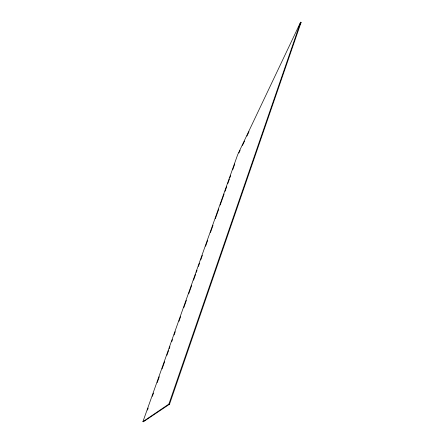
<?xml version="1.0" encoding="UTF-8"?>
<svg xmlns="http://www.w3.org/2000/svg" width="444" height="444" viewBox="0 0 444 444"><rect width="100%" height="100%" fill="white"/><g stroke="black" fill="none" stroke-linecap="round" stroke-linejoin="round"><path stroke-width="0.67" d="M142.924 421.661L168.898 404.057L300.594 22.2L301.076 22.389L169.497 404.268L143.312 421.8L142.924 421.661L237.668 154.695L300.594 22.2M147.48 410.051L148.174 408.091M152.342 396.342L153.502 393.079M157.204 382.634L159.285 376.762M162.066 368.925L164.613 361.743M166.927 355.217L168.548 350.649M169.242 348.69L169.935 346.731M171.789 341.508L172.483 339.555M174.103 334.981L175.263 331.718M178.965 321.273L180.586 316.705M183.827 307.57L186.375 300.388M188.689 293.861L191.697 285.375M193.551 280.153L195.632 274.275M196.326 272.316L197.025 270.363M198.413 266.444L199.567 263.181M200.727 259.918L202.347 255.344M205.589 246.209L207.67 240.332M210.45 232.501L212.998 225.319M215.312 218.792L218.787 209.002M220.174 205.084L224.109 193.989M225.036 191.375L226.656 186.807M227.811 183.544L229.431 178.976M229.898 177.667L230.591 175.707M232.673 169.836L234.759 163.958M238.889 152.947L240.082 150.449M242.463 145.449L244.544 141.081M246.925 136.08L249.006 131.707M299.883 24.886L301.076 22.389M168.898 404.057L169.497 404.268"/></g></svg>
